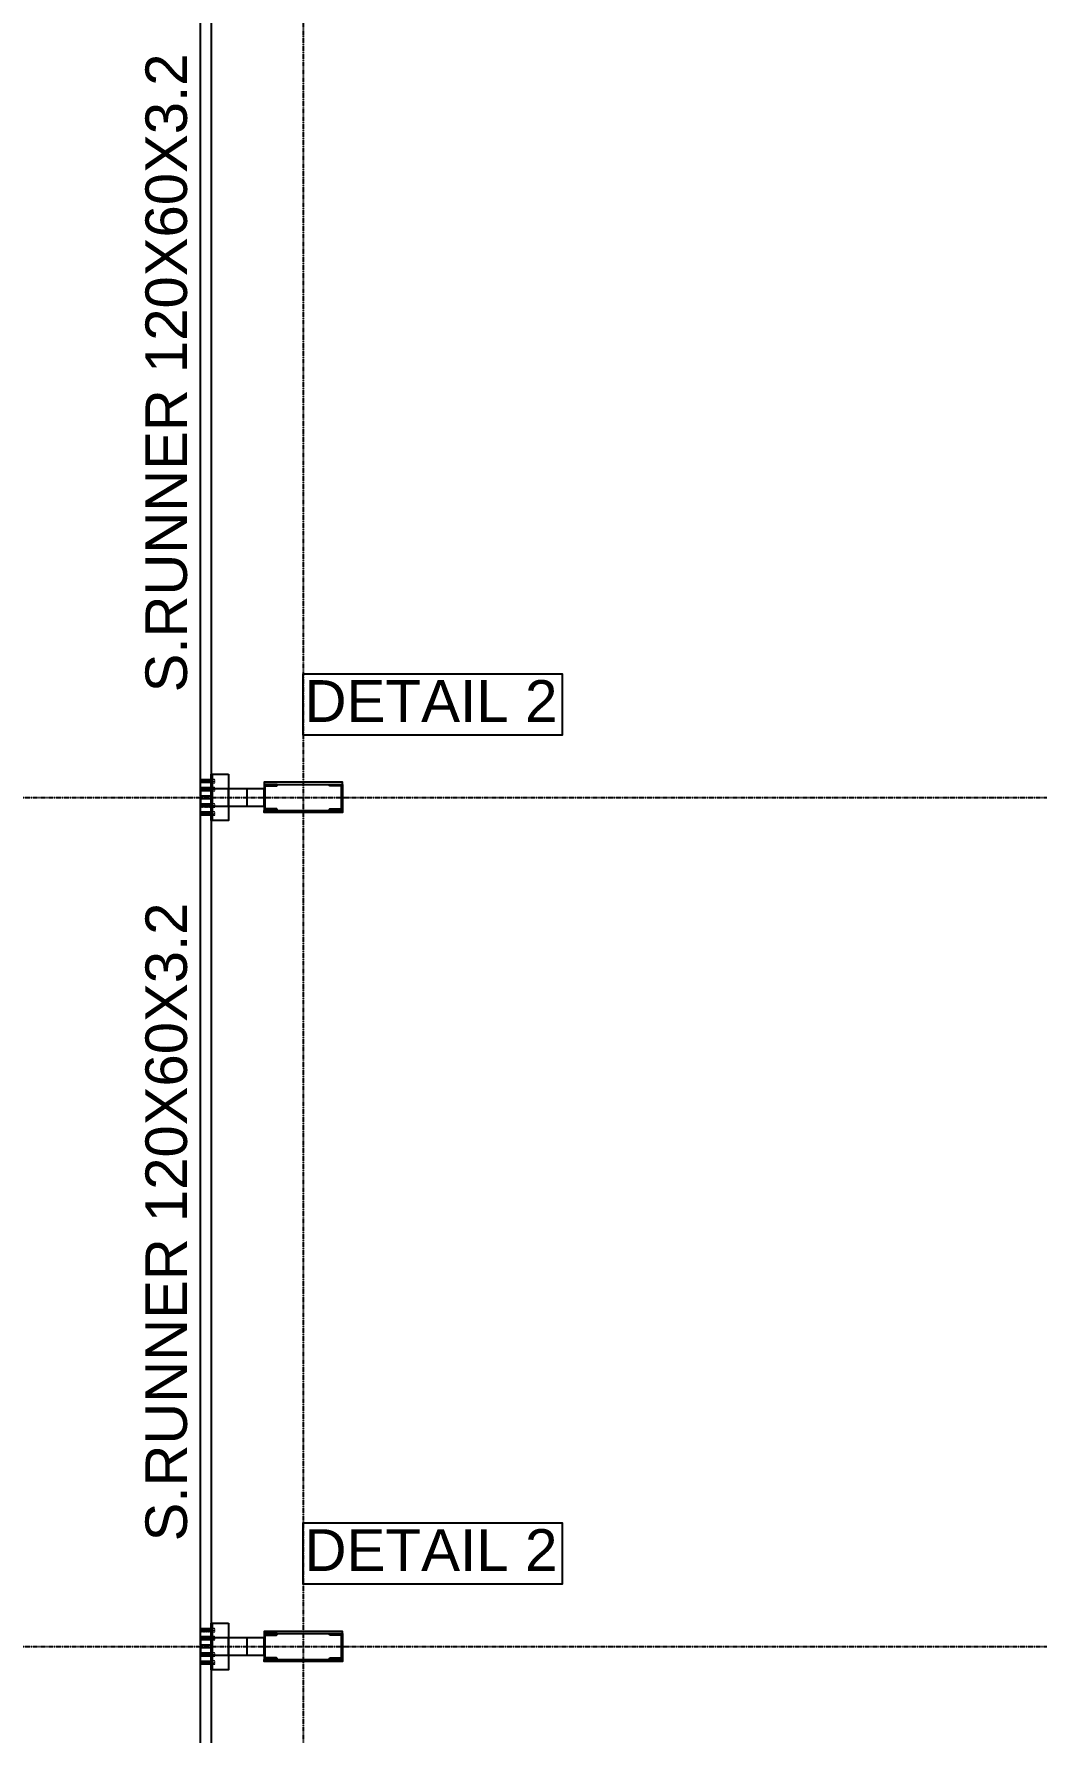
# Model space of a CAD drawing. Header units: millimetres. Extents: x 3470347 to 5996549, y -3470518 to 17149644.
# Drawn here: x 4984704 to 4990459, y 6786177 to 6795931 of the extents above; entities that cross this region are included whole.
import ezdxf
from ezdxf.enums import TextEntityAlignment as Align

# ---------------------------------------------------------------- set-up
doc = ezdxf.new("R2010")
doc.units = ezdxf.units.MM
doc.header["$MEASUREMENT"] = 0
doc.linetypes.add('CENTERX2', pattern=[4, 2.5, -0.5, 0.5, -0.5])
doc.layers.get('0').update_dxf_attribs({"linetype": 'CONTINUOUS', "lineweight": 25})
doc.layers.add('5', color=3, linetype='CONTINUOUS')
doc.layers.add('lintel', color=2, linetype='CONTINUOUS')
for name, color, linetype, lineweight in [('6 TEXT', 7, 'CONTINUOUS', 25), ('channnel', 2, 'CONTINUOUS', 15), ('rRCC 2', 40, 'CONTINUOUS', 15)]:
    doc.layers.add(name, color=color, linetype=linetype, lineweight=lineweight)
doc.styles.add('PDF Arial', font='arial.ttf')
doc.styles.add('TITLE', font='arial.ttf')

msp = doc.modelspace()

# ---------------------------------------------------------------- hatches: boundary and pattern name
at = {"layer": '6 TEXT', "linetype": 'ByBlock'}
h = msp.add_hatch(color=150, dxfattribs=at)
h.dxf.hatch_style = 1
h.paths.add_polyline_path([(4986026.08, 6791620.67), (4986026.08, 6791470.67), (4986101.08, 6791470.67), (4986101.08, 6791475.67, 0.4142136), (4986097.08, 6791479.67), (4986031.48, 6791479.67), (4986031.48, 6791611.67), (4986097.08, 6791611.67, 0.4142136), (4986101.08, 6791615.67), (4986101.08, 6791620.67)])
h = msp.add_hatch(color=150, dxfattribs=at)
h.dxf.hatch_style = 1
h.paths.add_polyline_path([(4986401.08, 6791620.67), (4986401.08, 6791615.67, 0.4142136), (4986405.08, 6791611.67), (4986470.68, 6791611.67), (4986470.68, 6791479.67), (4986405.08, 6791479.67, 0.4142136), (4986401.08, 6791475.67), (4986401.08, 6791470.67), (4986476.08, 6791470.67), (4986476.08, 6791620.67)])
h = msp.add_hatch(color=150, dxfattribs=at)
h.dxf.hatch_style = 1
h.paths.add_polyline_path([(4986026.08, 6786743.67), (4986026.08, 6786593.67), (4986101.08, 6786593.67), (4986101.08, 6786598.67, 0.4142136), (4986097.08, 6786602.67), (4986031.48, 6786602.67), (4986031.48, 6786734.67), (4986097.08, 6786734.67, 0.4142136), (4986101.08, 6786738.67), (4986101.08, 6786743.67)])
h = msp.add_hatch(color=150, dxfattribs=at)
h.dxf.hatch_style = 1
h.paths.add_polyline_path([(4986401.08, 6786743.67), (4986401.08, 6786738.67, 0.4142136), (4986405.08, 6786734.67), (4986470.68, 6786734.67), (4986470.68, 6786602.67), (4986405.08, 6786602.67, 0.4142136), (4986401.08, 6786598.67), (4986401.08, 6786593.67), (4986476.08, 6786593.67), (4986476.08, 6786743.67)])

# ---------------------------------------------------------------- linework, layer by layer
at = {"color": 8, "linetype": 'ByBlock'}
for p, q in [((4985729.08, 6791647.01), (4985661.08, 6791647.01)), ((4985729.08, 6791639.01), (4985661.08, 6791639.01)), ((4985729.08, 6791631.01), (4985661.08, 6791631.01)), ((4985729.08, 6791600.34), (4985661.08, 6791600.34)), ((4985729.08, 6791592.34), (4985661.08, 6791592.34)), ((4985729.08, 6791592.34), (4985661.08, 6791592.34)), ((4985729.08, 6791584.34), (4985661.08, 6791584.34)), ((4985729.08, 6791507.01), (4985661.08, 6791507.01)), ((4985729.08, 6791499.01), (4985661.08, 6791499.01)), ((4985729.08, 6791499.01), (4985661.08, 6791499.01)), ((4985729.08, 6791491.01), (4985661.08, 6791491.01)), ((4985729.08, 6791460.34), (4985661.08, 6791460.34)), ((4985729.08, 6791452.34), (4985661.08, 6791452.34)), ((4985729.08, 6791444.34), (4985661.08, 6791444.34)), ((4985729.08, 6786770.01), (4985661.08, 6786770.01)), ((4985729.08, 6786762.01), (4985661.08, 6786762.01)), ((4985729.08, 6786754.01), (4985661.08, 6786754.01)), ((4985729.08, 6786723.34), (4985661.08, 6786723.34)), ((4985729.08, 6786715.34), (4985661.08, 6786715.34)), ((4985729.08, 6786715.34), (4985661.08, 6786715.34)), ((4985729.08, 6786707.34), (4985661.08, 6786707.34)), ((4985729.08, 6786630.01), (4985661.08, 6786630.01)), ((4985729.08, 6786622.01), (4985661.08, 6786622.01)), ((4985729.08, 6786622.01), (4985661.08, 6786622.01)), ((4985729.08, 6786614.01), (4985661.08, 6786614.01)), ((4985729.08, 6786583.34), (4985661.08, 6786583.34)), ((4985729.08, 6786575.34), (4985661.08, 6786575.34)), ((4985729.08, 6786567.34), (4985661.08, 6786567.34))]:
    msp.add_line(p, q, dxfattribs=at)
at = {"color": 3}
for p, q in [((4985729.08, 6791412.34), (4985729.08, 6791679.01)), ((4985729.08, 6786535.34), (4985729.08, 6786802.01))]:
    msp.add_line(p, q, dxfattribs=at)
at = {"color": 2}
for p, q in [((4985721.08, 6791552.34), (4985661.08, 6791552.34)), ((4985721.08, 6791552.34), (4985661.08, 6791552.34)), ((4985721.08, 6791539.01), (4985661.08, 6791539.01)), ((4985721.08, 6791539.01), (4985661.08, 6791539.01)), ((4985721.08, 6786675.34), (4985661.08, 6786675.34)), ((4985721.08, 6786675.34), (4985661.08, 6786675.34)), ((4985721.08, 6786662.01), (4985661.08, 6786662.01)), ((4985721.08, 6786662.01), (4985661.08, 6786662.01))]:
    msp.add_line(p, q, dxfattribs=at)
at = {"color": 6, "linetype": 'ByBlock'}
for points in [[(4985721.08, 6791552.34), (4985661.08, 6791552.34), (4985661.08, 6796416.01), (4985721.08, 6796416.01)], [(4985721.08, 6786675.34), (4985661.08, 6786675.34), (4985661.08, 6791539.01), (4985721.08, 6791539.01)], [(4985721.08, 6781798.34), (4985661.08, 6781798.34), (4985661.08, 6786662.01), (4985721.08, 6786662.01)]]:
    msp.add_lwpolyline(points, close=True, dxfattribs=at)
at = {"color": 3}
for points in [[(4985821.08, 6791679.01), (4985821.08, 6791412.34), (4985721.08, 6791412.34), (4985721.08, 6791679.01)], [(4985721.08, 6791495.67), (4985821.08, 6791495.67), (4985821.08, 6791595.67), (4985721.08, 6791595.67)], [(4985926.08, 6791495.67), (4986026.08, 6791495.67), (4986026.08, 6791595.67), (4985926.08, 6791595.67)], [(4985821.08, 6786802.01), (4985821.08, 6786535.34), (4985721.08, 6786535.34), (4985721.08, 6786802.01)], [(4985721.08, 6786618.67), (4985821.08, 6786618.67), (4985821.08, 6786718.67), (4985721.08, 6786718.67)], [(4985926.08, 6786618.67), (4986026.08, 6786618.67), (4986026.08, 6786718.67), (4985926.08, 6786718.67)]]:
    msp.add_lwpolyline(points, close=True, dxfattribs=at)
at = {"layer": '6 TEXT', "color": 8, "linetype": 'CENTERX2', "ltscale": 0.5}
msp.add_line((4986251.08, 6817657.4), (4986251.08, 6774264.13), dxfattribs=at)
at = {"layer": '6 TEXT', "color": 4, "linetype": 'ByBlock'}
for points in [[(4986101.08, 6791470.67), (4986101.08, 6791475.67, 0.4142136), (4986097.08, 6791479.67), (4986031.48, 6791479.67), (4986031.48, 6791611.67), (4986097.08, 6791611.67, 0.4142136), (4986101.08, 6791615.67), (4986101.08, 6791620.67), (4986026.08, 6791620.67), (4986026.08, 6791470.67)], [(4986401.08, 6791470.67), (4986401.08, 6791475.67, -0.4142136), (4986405.08, 6791479.67), (4986470.68, 6791479.67), (4986470.68, 6791611.67), (4986405.08, 6791611.67, -0.4142136), (4986401.08, 6791615.67), (4986401.08, 6791620.67), (4986476.08, 6791620.67), (4986476.08, 6791470.67)], [(4986101.08, 6786593.67), (4986101.08, 6786598.67, 0.4142136), (4986097.08, 6786602.67), (4986031.48, 6786602.67), (4986031.48, 6786734.67), (4986097.08, 6786734.67, 0.4142136), (4986101.08, 6786738.67), (4986101.08, 6786743.67), (4986026.08, 6786743.67), (4986026.08, 6786593.67)], [(4986401.08, 6786593.67), (4986401.08, 6786598.67, -0.4142136), (4986405.08, 6786602.67), (4986470.68, 6786602.67), (4986470.68, 6786734.67), (4986405.08, 6786734.67, -0.4142136), (4986401.08, 6786738.67), (4986401.08, 6786743.67), (4986476.08, 6786743.67), (4986476.08, 6786593.67)]]:
    msp.add_lwpolyline(points, format="xyb", close=True, dxfattribs=at)
at = {"layer": '6 TEXT', "color": 8, "linetype": 'CENTERX2', "ltscale": 0.5}
for points in [[(4982503.56, 6791545.67), (5022418.94, 6791545.67)], [(4982503.56, 6786668.67), (5022418.94, 6786668.67)]]:
    msp.add_lwpolyline(points, dxfattribs=at)
at = {"layer": 'channnel', "color": 8, "linetype": 'ByBlock'}
for p, q in [((4985729.08, 6791647.01), (4985661.08, 6791647.01)), ((4985661.08, 6791647.01), (4985661.08, 6791631.01)), ((4985729.08, 6791631.01), (4985661.08, 6791631.01)), ((4985714.68, 6791631.01), (4985714.68, 6791647.01)), ((4985729.08, 6791649.67), (4985729.08, 6791628.34)), ((4985741.4, 6791649.67), (4985729.08, 6791649.67)), ((4985729.08, 6791639.01), (4985741.4, 6791639.01)), ((4985741.4, 6791628.34), (4985729.08, 6791628.34)), ((4985729.08, 6791600.34), (4985661.08, 6791600.34)), ((4985661.08, 6791600.34), (4985661.08, 6791584.34)), ((4985729.08, 6791584.34), (4985661.08, 6791584.34)), ((4985714.68, 6791584.34), (4985714.68, 6791600.34)), ((4985729.08, 6791603.01), (4985729.08, 6791581.67)), ((4985741.4, 6791603.01), (4985729.08, 6791603.01)), ((4985729.08, 6791592.34), (4985741.4, 6791592.34)), ((4985741.4, 6791581.67), (4985729.08, 6791581.67)), ((4985729.08, 6791507.01), (4985661.08, 6791507.01)), ((4985661.08, 6791491.01), (4985661.08, 6791507.01)), ((4985729.08, 6791491.01), (4985661.08, 6791491.01)), ((4985729.08, 6791460.34), (4985661.08, 6791460.34)), ((4985661.08, 6791444.34), (4985661.08, 6791460.34)), ((4985729.08, 6791444.34), (4985661.08, 6791444.34)), ((4985714.68, 6791507.01), (4985714.68, 6791491.01)), ((4985714.68, 6791460.34), (4985714.68, 6791444.34)), ((4985729.08, 6791488.34), (4985729.08, 6791509.67)), ((4985741.4, 6791509.67), (4985729.08, 6791509.67)), ((4985729.08, 6791499.01), (4985741.4, 6791499.01)), ((4985741.4, 6791488.34), (4985729.08, 6791488.34)), ((4985729.08, 6791441.67), (4985729.08, 6791463.01)), ((4985741.4, 6791463.01), (4985729.08, 6791463.01)), ((4985729.08, 6791452.34), (4985741.4, 6791452.34)), ((4985741.4, 6791441.67), (4985729.08, 6791441.67)), ((4985729.08, 6786770.01), (4985661.08, 6786770.01)), ((4985661.08, 6786770.01), (4985661.08, 6786754.01)), ((4985729.08, 6786754.01), (4985661.08, 6786754.01)), ((4985714.68, 6786754.01), (4985714.68, 6786770.01)), ((4985729.08, 6786772.67), (4985729.08, 6786751.34)), ((4985741.4, 6786772.67), (4985729.08, 6786772.67)), ((4985729.08, 6786762.01), (4985741.4, 6786762.01)), ((4985741.4, 6786751.34), (4985729.08, 6786751.34)), ((4985729.08, 6786723.34), (4985661.08, 6786723.34)), ((4985661.08, 6786723.34), (4985661.08, 6786707.34)), ((4985729.08, 6786707.34), (4985661.08, 6786707.34)), ((4985714.68, 6786707.34), (4985714.68, 6786723.34)), ((4985729.08, 6786726.01), (4985729.08, 6786704.67)), ((4985741.4, 6786726.01), (4985729.08, 6786726.01)), ((4985729.08, 6786715.34), (4985741.4, 6786715.34)), ((4985741.4, 6786704.67), (4985729.08, 6786704.67)), ((4985729.08, 6786630.01), (4985661.08, 6786630.01)), ((4985661.08, 6786614.01), (4985661.08, 6786630.01)), ((4985729.08, 6786614.01), (4985661.08, 6786614.01)), ((4985729.08, 6786583.34), (4985661.08, 6786583.34)), ((4985661.08, 6786567.34), (4985661.08, 6786583.34)), ((4985729.08, 6786567.34), (4985661.08, 6786567.34)), ((4985714.68, 6786630.01), (4985714.68, 6786614.01)), ((4985714.68, 6786583.34), (4985714.68, 6786567.34)), ((4985729.08, 6786611.34), (4985729.08, 6786632.67)), ((4985741.4, 6786632.67), (4985729.08, 6786632.67)), ((4985729.08, 6786622.01), (4985741.4, 6786622.01)), ((4985741.4, 6786611.34), (4985729.08, 6786611.34)), ((4985729.08, 6786564.67), (4985729.08, 6786586.01)), ((4985741.4, 6786586.01), (4985729.08, 6786586.01)), ((4985729.08, 6786575.34), (4985741.4, 6786575.34)), ((4985741.4, 6786564.67), (4985729.08, 6786564.67))]:
    msp.add_line(p, q, dxfattribs=at)
at = {"layer": 'channnel', "color": 8, "linetype": 'Continuous'}
for p, q in [((4985666.87, 6791631.59), (4985661.08, 6791644.02)), ((4985665.63, 6791631.01), (4985661.08, 6791640.76)), ((4985663.84, 6791631.59), (4985661.08, 6791637.51)), ((4985662.59, 6791631.01), (4985661.08, 6791634.26)), ((4985668.66, 6791631.01), (4985661.47, 6791646.43)), ((4985669.91, 6791631.59), (4985662.72, 6791647.01)), ((4985671.7, 6791631.01), (4985664.51, 6791646.43)), ((4985672.94, 6791631.59), (4985665.75, 6791647.01)), ((4985674.73, 6791631.01), (4985667.54, 6791646.43)), ((4985676.25, 6791631.01), (4985668.79, 6791647.01)), ((4985677.49, 6791631.59), (4985670.58, 6791646.43)), ((4985679.28, 6791631.01), (4985671.82, 6791647.01)), ((4985680.53, 6791631.59), (4985673.61, 6791646.43)), ((4985682.32, 6791631.01), (4985674.86, 6791647.01)), ((4985683.56, 6791631.59), (4985676.64, 6791646.43)), ((4985685.35, 6791631.01), (4985677.89, 6791647.01)), ((4985686.6, 6791631.59), (4985679.68, 6791646.43)), ((4985688.39, 6791631.01), (4985680.92, 6791647.01)), ((4985689.63, 6791631.59), (4985682.71, 6791646.43)), ((4985691.42, 6791631.01), (4985683.96, 6791647.01)), ((4985692.67, 6791631.59), (4985685.75, 6791646.43)), ((4985694.45, 6791631.01), (4985686.99, 6791647.01)), ((4985695.7, 6791631.59), (4985688.78, 6791646.43)), ((4985697.49, 6791631.01), (4985690.03, 6791647.01)), ((4985692.07, 6791631.59), (4985691.82, 6791646.43)), ((4985699.92, 6791631.01), (4985692.46, 6791647.01)), ((4985693.86, 6791631.01), (4985693.06, 6791647.01)), ((4985701.17, 6791631.59), (4985694.25, 6791646.43)), ((4985695.1, 6791631.59), (4985694.85, 6791646.43)), ((4985702.96, 6791631.01), (4985695.5, 6791647.01)), ((4985696.89, 6791631.01), (4985696.1, 6791647.01)), ((4985704.21, 6791631.59), (4985697.29, 6791646.43)), ((4985698.14, 6791631.59), (4985697.88, 6791646.43)), ((4985705.99, 6791631.01), (4985698.53, 6791647.01)), ((4985700.17, 6791646.76), (4985700.05, 6791647.01)), ((4985707.24, 6791631.59), (4985700.32, 6791646.43)), ((4985709.03, 6791631.01), (4985701.57, 6791647.01)), ((4985703.2, 6791646.76), (4985703.08, 6791647.01)), ((4985710.27, 6791631.59), (4985703.35, 6791646.43)), ((4985712.06, 6791631.01), (4985704.6, 6791647.01)), ((4985706.23, 6791646.76), (4985706.12, 6791647.01)), ((4985713.31, 6791631.59), (4985706.39, 6791646.43)), ((4985714.68, 6791631.9), (4985707.64, 6791647.01)), ((4985709.27, 6791646.76), (4985709.15, 6791647.01)), ((4985714.68, 6791635.15), (4985709.42, 6791646.43)), ((4985714.68, 6791638.41), (4985710.67, 6791647.01)), ((4985712.3, 6791646.76), (4985712.19, 6791647.01)), ((4985714.68, 6791641.66), (4985712.46, 6791646.43)), ((4985714.68, 6791644.91), (4985713.7, 6791647.01)), ((4985715.34, 6791646.76), (4985715.22, 6791647.01)), ((4985666.87, 6791584.92), (4985661.08, 6791597.35)), ((4985665.63, 6791584.34), (4985661.08, 6791594.1)), ((4985663.84, 6791584.92), (4985661.08, 6791590.84)), ((4985662.59, 6791584.34), (4985661.08, 6791587.59)), ((4985668.66, 6791584.34), (4985661.47, 6791599.76)), ((4985669.91, 6791584.92), (4985662.72, 6791600.34)), ((4985671.7, 6791584.34), (4985664.51, 6791599.76)), ((4985672.94, 6791584.92), (4985665.75, 6791600.34)), ((4985674.73, 6791584.34), (4985667.54, 6791599.76)), ((4985676.25, 6791584.34), (4985668.79, 6791600.34)), ((4985677.49, 6791584.92), (4985670.58, 6791599.76)), ((4985679.28, 6791584.34), (4985671.82, 6791600.34)), ((4985680.53, 6791584.92), (4985673.61, 6791599.76)), ((4985682.32, 6791584.34), (4985674.86, 6791600.34)), ((4985683.56, 6791584.92), (4985676.64, 6791599.76)), ((4985685.35, 6791584.34), (4985677.89, 6791600.34)), ((4985686.6, 6791584.92), (4985679.68, 6791599.76)), ((4985688.39, 6791584.34), (4985680.92, 6791600.34)), ((4985689.63, 6791584.92), (4985682.71, 6791599.76)), ((4985691.42, 6791584.34), (4985683.96, 6791600.34)), ((4985692.67, 6791584.92), (4985685.75, 6791599.76)), ((4985694.45, 6791584.34), (4985686.99, 6791600.34)), ((4985695.7, 6791584.92), (4985688.78, 6791599.76)), ((4985697.49, 6791584.34), (4985690.03, 6791600.34)), ((4985692.07, 6791584.92), (4985691.82, 6791599.76)), ((4985699.92, 6791584.34), (4985692.46, 6791600.34)), ((4985693.86, 6791584.34), (4985693.06, 6791600.34)), ((4985701.17, 6791584.92), (4985694.25, 6791599.76)), ((4985695.1, 6791584.92), (4985694.85, 6791599.76)), ((4985702.96, 6791584.34), (4985695.5, 6791600.34)), ((4985696.89, 6791584.34), (4985696.1, 6791600.34)), ((4985704.21, 6791584.92), (4985697.29, 6791599.76)), ((4985698.14, 6791584.92), (4985697.88, 6791599.76)), ((4985705.99, 6791584.34), (4985698.53, 6791600.34)), ((4985700.17, 6791600.09), (4985700.05, 6791600.34)), ((4985707.24, 6791584.92), (4985700.32, 6791599.76)), ((4985709.03, 6791584.34), (4985701.57, 6791600.34)), ((4985703.2, 6791600.09), (4985703.08, 6791600.34)), ((4985710.27, 6791584.92), (4985703.35, 6791599.76)), ((4985712.06, 6791584.34), (4985704.6, 6791600.34)), ((4985706.23, 6791600.09), (4985706.12, 6791600.34)), ((4985713.31, 6791584.92), (4985706.39, 6791599.76)), ((4985714.68, 6791585.23), (4985707.64, 6791600.34)), ((4985709.27, 6791600.09), (4985709.15, 6791600.34)), ((4985714.68, 6791588.49), (4985709.42, 6791599.76)), ((4985714.68, 6791591.74), (4985710.67, 6791600.34)), ((4985712.3, 6791600.09), (4985712.19, 6791600.34)), ((4985714.68, 6791594.99), (4985712.46, 6791599.76)), ((4985714.68, 6791598.25), (4985713.7, 6791600.34)), ((4985715.34, 6791600.09), (4985715.22, 6791600.34)), ((4985662.59, 6791507.01), (4985661.08, 6791503.76)), ((4985665.63, 6791507.01), (4985661.08, 6791497.25)), ((4985663.84, 6791506.43), (4985661.08, 6791500.5)), ((4985666.87, 6791506.43), (4985661.08, 6791494)), ((4985662.59, 6791460.34), (4985661.08, 6791457.09)), ((4985665.63, 6791460.34), (4985661.08, 6791450.58)), ((4985663.84, 6791459.76), (4985661.08, 6791453.84)), ((4985666.87, 6791459.76), (4985661.08, 6791447.33)), ((4985668.66, 6791507.01), (4985661.47, 6791491.59)), ((4985668.66, 6791460.34), (4985661.47, 6791444.92)), ((4985669.91, 6791506.43), (4985662.72, 6791491.01)), ((4985669.91, 6791459.76), (4985662.72, 6791444.34)), ((4985671.7, 6791507.01), (4985664.51, 6791491.59)), ((4985671.7, 6791460.34), (4985664.51, 6791444.92)), ((4985672.94, 6791506.43), (4985665.75, 6791491.01)), ((4985672.94, 6791459.76), (4985665.75, 6791444.34)), ((4985674.73, 6791507.01), (4985667.54, 6791491.59)), ((4985674.73, 6791460.34), (4985667.54, 6791444.92)), ((4985676.25, 6791507.01), (4985668.79, 6791491.01)), ((4985676.25, 6791460.34), (4985668.79, 6791444.34)), ((4985677.49, 6791506.43), (4985670.58, 6791491.59)), ((4985677.49, 6791459.76), (4985670.58, 6791444.92)), ((4985679.28, 6791507.01), (4985671.82, 6791491.01)), ((4985679.28, 6791460.34), (4985671.82, 6791444.34)), ((4985680.53, 6791506.43), (4985673.61, 6791491.59)), ((4985680.53, 6791459.76), (4985673.61, 6791444.92)), ((4985682.32, 6791507.01), (4985674.86, 6791491.01)), ((4985682.32, 6791460.34), (4985674.86, 6791444.34)), ((4985683.56, 6791506.43), (4985676.64, 6791491.59)), ((4985683.56, 6791459.76), (4985676.64, 6791444.92)), ((4985685.35, 6791507.01), (4985677.89, 6791491.01)), ((4985685.35, 6791460.34), (4985677.89, 6791444.34)), ((4985686.6, 6791506.43), (4985679.68, 6791491.59)), ((4985686.6, 6791459.76), (4985679.68, 6791444.92)), ((4985688.39, 6791507.01), (4985680.92, 6791491.01)), ((4985688.39, 6791460.34), (4985680.92, 6791444.34)), ((4985689.63, 6791506.43), (4985682.71, 6791491.59)), ((4985689.63, 6791459.76), (4985682.71, 6791444.92)), ((4985691.42, 6791507.01), (4985683.96, 6791491.01)), ((4985691.42, 6791460.34), (4985683.96, 6791444.34)), ((4985692.67, 6791506.43), (4985685.75, 6791491.59)), ((4985692.67, 6791459.76), (4985685.75, 6791444.92)), ((4985694.45, 6791507.01), (4985686.99, 6791491.01)), ((4985694.45, 6791460.34), (4985686.99, 6791444.34)), ((4985695.7, 6791506.43), (4985688.78, 6791491.59)), ((4985695.7, 6791459.76), (4985688.78, 6791444.92)), ((4985697.49, 6791507.01), (4985690.03, 6791491.01)), ((4985697.49, 6791460.34), (4985690.03, 6791444.34)), ((4985692.07, 6791506.43), (4985691.82, 6791491.59)), ((4985692.07, 6791459.76), (4985691.82, 6791444.92)), ((4985699.92, 6791507.01), (4985692.46, 6791491.01)), ((4985699.92, 6791460.34), (4985692.46, 6791444.34)), ((4985693.86, 6791507.01), (4985693.06, 6791491.01)), ((4985693.86, 6791460.34), (4985693.06, 6791444.34)), ((4985701.17, 6791506.43), (4985694.25, 6791491.59)), ((4985701.17, 6791459.76), (4985694.25, 6791444.92)), ((4985695.1, 6791506.43), (4985694.85, 6791491.59)), ((4985695.1, 6791459.76), (4985694.85, 6791444.92)), ((4985702.96, 6791507.01), (4985695.5, 6791491.01)), ((4985702.96, 6791460.34), (4985695.5, 6791444.34)), ((4985696.89, 6791507.01), (4985696.1, 6791491.01)), ((4985696.89, 6791460.34), (4985696.1, 6791444.34)), ((4985704.21, 6791506.43), (4985697.29, 6791491.59)), ((4985704.21, 6791459.76), (4985697.29, 6791444.92)), ((4985698.14, 6791506.43), (4985697.88, 6791491.59)), ((4985698.14, 6791459.76), (4985697.88, 6791444.92)), ((4985705.99, 6791507.01), (4985698.53, 6791491.01)), ((4985705.99, 6791460.34), (4985698.53, 6791444.34)), ((4985700.17, 6791491.26), (4985700.05, 6791491.01)), ((4985700.17, 6791444.59), (4985700.05, 6791444.34)), ((4985707.24, 6791506.43), (4985700.32, 6791491.59)), ((4985707.24, 6791459.76), (4985700.32, 6791444.92)), ((4985709.03, 6791507.01), (4985701.57, 6791491.01)), ((4985709.03, 6791460.34), (4985701.57, 6791444.34)), ((4985703.2, 6791491.26), (4985703.08, 6791491.01)), ((4985703.2, 6791444.59), (4985703.08, 6791444.34)), ((4985710.27, 6791506.43), (4985703.35, 6791491.59)), ((4985710.27, 6791459.76), (4985703.35, 6791444.92)), ((4985712.06, 6791507.01), (4985704.6, 6791491.01)), ((4985712.06, 6791460.34), (4985704.6, 6791444.34)), ((4985706.23, 6791491.26), (4985706.12, 6791491.01)), ((4985706.23, 6791444.59), (4985706.12, 6791444.34)), ((4985713.31, 6791506.43), (4985706.39, 6791491.59)), ((4985713.31, 6791459.76), (4985706.39, 6791444.92)), ((4985714.68, 6791506.11), (4985707.64, 6791491.01)), ((4985714.68, 6791459.45), (4985707.64, 6791444.34)), ((4985709.27, 6791491.26), (4985709.15, 6791491.01)), ((4985709.27, 6791444.59), (4985709.15, 6791444.34)), ((4985714.68, 6791502.86), (4985709.42, 6791491.59)), ((4985714.68, 6791456.19), (4985709.42, 6791444.92)), ((4985714.68, 6791499.61), (4985710.67, 6791491.01)), ((4985714.68, 6791452.94), (4985710.67, 6791444.34)), ((4985712.3, 6791491.26), (4985712.19, 6791491.01)), ((4985712.3, 6791444.59), (4985712.19, 6791444.34)), ((4985714.68, 6791496.35), (4985712.46, 6791491.59)), ((4985714.68, 6791449.69), (4985712.46, 6791444.92)), ((4985714.68, 6791493.1), (4985713.7, 6791491.01)), ((4985714.68, 6791446.43), (4985713.7, 6791444.34)), ((4985715.34, 6791491.26), (4985715.22, 6791491.01)), ((4985715.34, 6791444.59), (4985715.22, 6791444.34)), ((4985666.87, 6786754.59), (4985661.08, 6786767.02)), ((4985665.63, 6786754.01), (4985661.08, 6786763.76)), ((4985663.84, 6786754.59), (4985661.08, 6786760.51)), ((4985662.59, 6786754.01), (4985661.08, 6786757.26)), ((4985668.66, 6786754.01), (4985661.47, 6786769.43)), ((4985669.91, 6786754.59), (4985662.72, 6786770.01)), ((4985671.7, 6786754.01), (4985664.51, 6786769.43)), ((4985672.94, 6786754.59), (4985665.75, 6786770.01)), ((4985674.73, 6786754.01), (4985667.54, 6786769.43)), ((4985676.25, 6786754.01), (4985668.79, 6786770.01)), ((4985677.49, 6786754.59), (4985670.58, 6786769.43)), ((4985679.28, 6786754.01), (4985671.82, 6786770.01)), ((4985680.53, 6786754.59), (4985673.61, 6786769.43)), ((4985682.32, 6786754.01), (4985674.86, 6786770.01)), ((4985683.56, 6786754.59), (4985676.64, 6786769.43)), ((4985685.35, 6786754.01), (4985677.89, 6786770.01)), ((4985686.6, 6786754.59), (4985679.68, 6786769.43)), ((4985688.39, 6786754.01), (4985680.92, 6786770.01)), ((4985689.63, 6786754.59), (4985682.71, 6786769.43)), ((4985691.42, 6786754.01), (4985683.96, 6786770.01)), ((4985692.67, 6786754.59), (4985685.75, 6786769.43)), ((4985694.45, 6786754.01), (4985686.99, 6786770.01)), ((4985695.7, 6786754.59), (4985688.78, 6786769.43)), ((4985697.49, 6786754.01), (4985690.03, 6786770.01)), ((4985692.07, 6786754.59), (4985691.82, 6786769.43)), ((4985699.92, 6786754.01), (4985692.46, 6786770.01)), ((4985693.86, 6786754.01), (4985693.06, 6786770.01)), ((4985701.17, 6786754.59), (4985694.25, 6786769.43)), ((4985695.1, 6786754.59), (4985694.85, 6786769.43)), ((4985702.96, 6786754.01), (4985695.5, 6786770.01)), ((4985696.89, 6786754.01), (4985696.1, 6786770.01)), ((4985704.21, 6786754.59), (4985697.29, 6786769.43)), ((4985698.14, 6786754.59), (4985697.88, 6786769.43)), ((4985705.99, 6786754.01), (4985698.53, 6786770.01)), ((4985700.17, 6786769.76), (4985700.05, 6786770.01)), ((4985707.24, 6786754.59), (4985700.32, 6786769.43)), ((4985709.03, 6786754.01), (4985701.57, 6786770.01)), ((4985703.2, 6786769.76), (4985703.08, 6786770.01)), ((4985710.27, 6786754.59), (4985703.35, 6786769.43)), ((4985712.06, 6786754.01), (4985704.6, 6786770.01)), ((4985706.23, 6786769.76), (4985706.12, 6786770.01)), ((4985713.31, 6786754.59), (4985706.39, 6786769.43)), ((4985714.68, 6786754.9), (4985707.64, 6786770.01)), ((4985709.27, 6786769.76), (4985709.15, 6786770.01)), ((4985714.68, 6786758.15), (4985709.42, 6786769.43)), ((4985714.68, 6786761.41), (4985710.67, 6786770.01)), ((4985712.3, 6786769.76), (4985712.19, 6786770.01)), ((4985714.68, 6786764.66), (4985712.46, 6786769.43)), ((4985714.68, 6786767.91), (4985713.7, 6786770.01)), ((4985715.34, 6786769.76), (4985715.22, 6786770.01)), ((4985666.87, 6786707.92), (4985661.08, 6786720.35)), ((4985665.63, 6786707.34), (4985661.08, 6786717.1)), ((4985663.84, 6786707.92), (4985661.08, 6786713.84)), ((4985662.59, 6786707.34), (4985661.08, 6786710.59)), ((4985668.66, 6786707.34), (4985661.47, 6786722.76)), ((4985669.91, 6786707.92), (4985662.72, 6786723.34)), ((4985671.7, 6786707.34), (4985664.51, 6786722.76)), ((4985672.94, 6786707.92), (4985665.75, 6786723.34)), ((4985674.73, 6786707.34), (4985667.54, 6786722.76)), ((4985676.25, 6786707.34), (4985668.79, 6786723.34)), ((4985677.49, 6786707.92), (4985670.58, 6786722.76)), ((4985679.28, 6786707.34), (4985671.82, 6786723.34)), ((4985680.53, 6786707.92), (4985673.61, 6786722.76)), ((4985682.32, 6786707.34), (4985674.86, 6786723.34)), ((4985683.56, 6786707.92), (4985676.64, 6786722.76)), ((4985685.35, 6786707.34), (4985677.89, 6786723.34)), ((4985686.6, 6786707.92), (4985679.68, 6786722.76)), ((4985688.39, 6786707.34), (4985680.92, 6786723.34)), ((4985689.63, 6786707.92), (4985682.71, 6786722.76)), ((4985691.42, 6786707.34), (4985683.96, 6786723.34)), ((4985692.67, 6786707.92), (4985685.75, 6786722.76)), ((4985694.45, 6786707.34), (4985686.99, 6786723.34)), ((4985695.7, 6786707.92), (4985688.78, 6786722.76)), ((4985697.49, 6786707.34), (4985690.03, 6786723.34)), ((4985692.07, 6786707.92), (4985691.82, 6786722.76)), ((4985699.92, 6786707.34), (4985692.46, 6786723.34)), ((4985693.86, 6786707.34), (4985693.06, 6786723.34)), ((4985701.17, 6786707.92), (4985694.25, 6786722.76)), ((4985695.1, 6786707.92), (4985694.85, 6786722.76)), ((4985702.96, 6786707.34), (4985695.5, 6786723.34)), ((4985696.89, 6786707.34), (4985696.1, 6786723.34)), ((4985704.21, 6786707.92), (4985697.29, 6786722.76)), ((4985698.14, 6786707.92), (4985697.88, 6786722.76)), ((4985705.99, 6786707.34), (4985698.53, 6786723.34)), ((4985700.17, 6786723.09), (4985700.05, 6786723.34)), ((4985707.24, 6786707.92), (4985700.32, 6786722.76)), ((4985709.03, 6786707.34), (4985701.57, 6786723.34)), ((4985703.2, 6786723.09), (4985703.08, 6786723.34)), ((4985710.27, 6786707.92), (4985703.35, 6786722.76)), ((4985712.06, 6786707.34), (4985704.6, 6786723.34)), ((4985706.23, 6786723.09), (4985706.12, 6786723.34)), ((4985713.31, 6786707.92), (4985706.39, 6786722.76)), ((4985714.68, 6786708.23), (4985707.64, 6786723.34)), ((4985709.27, 6786723.09), (4985709.15, 6786723.34)), ((4985714.68, 6786711.49), (4985709.42, 6786722.76)), ((4985714.68, 6786714.74), (4985710.67, 6786723.34)), ((4985712.3, 6786723.09), (4985712.19, 6786723.34)), ((4985714.68, 6786717.99), (4985712.46, 6786722.76)), ((4985714.68, 6786721.25), (4985713.7, 6786723.34)), ((4985715.34, 6786723.09), (4985715.22, 6786723.34)), ((4985662.59, 6786630.01), (4985661.08, 6786626.76)), ((4985665.63, 6786630.01), (4985661.08, 6786620.25)), ((4985663.84, 6786629.43), (4985661.08, 6786623.5)), ((4985666.87, 6786629.43), (4985661.08, 6786617)), ((4985662.59, 6786583.34), (4985661.08, 6786580.09)), ((4985665.63, 6786583.34), (4985661.08, 6786573.58)), ((4985663.84, 6786582.76), (4985661.08, 6786576.84)), ((4985666.87, 6786582.76), (4985661.08, 6786570.33)), ((4985668.66, 6786630.01), (4985661.47, 6786614.59)), ((4985668.66, 6786583.34), (4985661.47, 6786567.92)), ((4985669.91, 6786629.43), (4985662.72, 6786614.01)), ((4985669.91, 6786582.76), (4985662.72, 6786567.34)), ((4985671.7, 6786630.01), (4985664.51, 6786614.59)), ((4985671.7, 6786583.34), (4985664.51, 6786567.92)), ((4985672.94, 6786629.43), (4985665.75, 6786614.01)), ((4985672.94, 6786582.76), (4985665.75, 6786567.34)), ((4985674.73, 6786630.01), (4985667.54, 6786614.59)), ((4985674.73, 6786583.34), (4985667.54, 6786567.92)), ((4985676.25, 6786630.01), (4985668.79, 6786614.01)), ((4985676.25, 6786583.34), (4985668.79, 6786567.34)), ((4985677.49, 6786629.43), (4985670.58, 6786614.59)), ((4985677.49, 6786582.76), (4985670.58, 6786567.92)), ((4985679.28, 6786630.01), (4985671.82, 6786614.01)), ((4985679.28, 6786583.34), (4985671.82, 6786567.34)), ((4985680.53, 6786629.43), (4985673.61, 6786614.59)), ((4985680.53, 6786582.76), (4985673.61, 6786567.92)), ((4985682.32, 6786630.01), (4985674.86, 6786614.01)), ((4985682.32, 6786583.34), (4985674.86, 6786567.34)), ((4985683.56, 6786629.43), (4985676.64, 6786614.59)), ((4985683.56, 6786582.76), (4985676.64, 6786567.92)), ((4985685.35, 6786630.01), (4985677.89, 6786614.01)), ((4985685.35, 6786583.34), (4985677.89, 6786567.34)), ((4985686.6, 6786629.43), (4985679.68, 6786614.59)), ((4985686.6, 6786582.76), (4985679.68, 6786567.92)), ((4985688.39, 6786630.01), (4985680.92, 6786614.01)), ((4985688.39, 6786583.34), (4985680.92, 6786567.34)), ((4985689.63, 6786629.43), (4985682.71, 6786614.59)), ((4985689.63, 6786582.76), (4985682.71, 6786567.92)), ((4985691.42, 6786630.01), (4985683.96, 6786614.01)), ((4985691.42, 6786583.34), (4985683.96, 6786567.34)), ((4985692.67, 6786629.43), (4985685.75, 6786614.59)), ((4985692.67, 6786582.76), (4985685.75, 6786567.92)), ((4985694.45, 6786630.01), (4985686.99, 6786614.01)), ((4985694.45, 6786583.34), (4985686.99, 6786567.34)), ((4985695.7, 6786629.43), (4985688.78, 6786614.59)), ((4985695.7, 6786582.76), (4985688.78, 6786567.92)), ((4985697.49, 6786630.01), (4985690.03, 6786614.01)), ((4985697.49, 6786583.34), (4985690.03, 6786567.34)), ((4985692.07, 6786629.43), (4985691.82, 6786614.59)), ((4985692.07, 6786582.76), (4985691.82, 6786567.92)), ((4985699.92, 6786630.01), (4985692.46, 6786614.01)), ((4985699.92, 6786583.34), (4985692.46, 6786567.34)), ((4985693.86, 6786630.01), (4985693.06, 6786614.01)), ((4985693.86, 6786583.34), (4985693.06, 6786567.34)), ((4985701.17, 6786629.43), (4985694.25, 6786614.59)), ((4985701.17, 6786582.76), (4985694.25, 6786567.92)), ((4985695.1, 6786629.43), (4985694.85, 6786614.59)), ((4985695.1, 6786582.76), (4985694.85, 6786567.92)), ((4985702.96, 6786630.01), (4985695.5, 6786614.01)), ((4985702.96, 6786583.34), (4985695.5, 6786567.34)), ((4985696.89, 6786630.01), (4985696.1, 6786614.01)), ((4985696.89, 6786583.34), (4985696.1, 6786567.34)), ((4985704.21, 6786629.43), (4985697.29, 6786614.59)), ((4985704.21, 6786582.76), (4985697.29, 6786567.92)), ((4985698.14, 6786629.43), (4985697.88, 6786614.59)), ((4985698.14, 6786582.76), (4985697.88, 6786567.92)), ((4985705.99, 6786630.01), (4985698.53, 6786614.01)), ((4985705.99, 6786583.34), (4985698.53, 6786567.34)), ((4985700.17, 6786614.26), (4985700.05, 6786614.01)), ((4985700.17, 6786567.59), (4985700.05, 6786567.34)), ((4985707.24, 6786629.43), (4985700.32, 6786614.59)), ((4985707.24, 6786582.76), (4985700.32, 6786567.92)), ((4985709.03, 6786630.01), (4985701.57, 6786614.01)), ((4985709.03, 6786583.34), (4985701.57, 6786567.34)), ((4985703.2, 6786614.26), (4985703.08, 6786614.01)), ((4985703.2, 6786567.59), (4985703.08, 6786567.34)), ((4985710.27, 6786629.43), (4985703.35, 6786614.59)), ((4985710.27, 6786582.76), (4985703.35, 6786567.92)), ((4985712.06, 6786630.01), (4985704.6, 6786614.01)), ((4985712.06, 6786583.34), (4985704.6, 6786567.34)), ((4985706.23, 6786614.26), (4985706.12, 6786614.01)), ((4985706.23, 6786567.59), (4985706.12, 6786567.34)), ((4985713.31, 6786629.43), (4985706.39, 6786614.59)), ((4985713.31, 6786582.76), (4985706.39, 6786567.92)), ((4985714.68, 6786629.11), (4985707.64, 6786614.01)), ((4985714.68, 6786582.45), (4985707.64, 6786567.34)), ((4985709.27, 6786614.26), (4985709.15, 6786614.01)), ((4985709.27, 6786567.59), (4985709.15, 6786567.34)), ((4985714.68, 6786625.86), (4985709.42, 6786614.59)), ((4985714.68, 6786579.19), (4985709.42, 6786567.92)), ((4985714.68, 6786622.61), (4985710.67, 6786614.01)), ((4985714.68, 6786575.94), (4985710.67, 6786567.34)), ((4985712.3, 6786614.26), (4985712.19, 6786614.01)), ((4985712.3, 6786567.59), (4985712.19, 6786567.34)), ((4985714.68, 6786619.35), (4985712.46, 6786614.59)), ((4985714.68, 6786572.69), (4985712.46, 6786567.92)), ((4985714.68, 6786616.1), (4985713.7, 6786614.01)), ((4985714.68, 6786569.43), (4985713.7, 6786567.34)), ((4985715.34, 6786614.26), (4985715.22, 6786614.01)), ((4985715.34, 6786567.59), (4985715.22, 6786567.34))]:
    msp.add_line(p, q, dxfattribs=at)
for centre, radius, start, end in [((4985662.1, 6791646.72), 0.688, 25, 205), ((4985663.22, 6791631.3), 0.688, 205, 25), ((4985665.13, 6791646.72), 0.688, 25, 205), ((4985666.25, 6791631.3), 0.687, 205, 25), ((4985668.16, 6791646.72), 0.688, 25, 205), ((4985669.29, 6791631.3), 0.688, 205, 25), ((4985671.2, 6791646.72), 0.688, 25, 205), ((4985672.32, 6791631.3), 0.688, 205, 25), ((4985674.23, 6791646.72), 0.688, 25, 205), ((4985676.87, 6791631.3), 0.688, 205, 25), ((4985677.27, 6791646.72), 0.688, 25, 205), ((4985679.91, 6791631.3), 0.688, 205, 25), ((4985680.3, 6791646.72), 0.688, 25, 205), ((4985682.94, 6791631.3), 0.687, 205, 25), ((4985683.34, 6791646.72), 0.687, 25, 205), ((4985685.97, 6791631.3), 0.688, 205, 25), ((4985686.37, 6791646.72), 0.688, 25, 205), ((4985689.01, 6791631.3), 0.688, 205, 25), ((4985689.4, 6791646.72), 0.688, 25, 205), ((4985692.04, 6791631.3), 0.687, 205, 25), ((4985692.44, 6791646.72), 0.688, 25, 205), ((4985694.24, 6791626.27), 5.75, 55.569041, 112.192993), ((4985695.71, 6791651.75), 5.75, 235.569041, 292.192993), ((4985694.48, 6791631.3), 0.688, 205, 25), ((4985694.88, 6791646.72), 0.687, 25, 205), ((4985695.08, 6791631.3), 0.688, 205, 25), ((4985695.47, 6791646.72), 0.688, 25, 205), ((4985697.51, 6791631.3), 0.687, 205, 25), ((4985697.91, 6791646.72), 0.688, 25, 205), ((4985700.55, 6791631.3), 0.687, 205, 25), ((4985700.94, 6791646.72), 0.688, 25, 205), ((4985703.58, 6791631.3), 0.687, 205, 25), ((4985703.98, 6791646.72), 0.688, 25, 205), ((4985706.62, 6791631.3), 0.687, 205, 25), ((4985707.01, 6791646.72), 0.688, 25, 205), ((4985709.65, 6791631.3), 0.687, 205, 25), ((4985710.05, 6791646.72), 0.688, 25, 205), ((4985712.69, 6791631.3), 0.687, 205, 25), ((4985713.08, 6791646.72), 0.688, 25, 205), ((4985662.1, 6791600.05), 0.688, 25, 205), ((4985663.22, 6791584.63), 0.688, 205, 25), ((4985665.13, 6791600.05), 0.688, 25, 205), ((4985666.25, 6791584.63), 0.687, 205, 25), ((4985668.16, 6791600.05), 0.688, 25, 205), ((4985669.29, 6791584.63), 0.688, 205, 25), ((4985671.2, 6791600.05), 0.688, 25, 205), ((4985672.32, 6791584.63), 0.688, 205, 25), ((4985674.23, 6791600.05), 0.688, 25, 205), ((4985676.87, 6791584.63), 0.688, 205, 25), ((4985677.27, 6791600.05), 0.688, 25, 205), ((4985679.91, 6791584.63), 0.688, 205, 25), ((4985680.3, 6791600.05), 0.688, 25, 205), ((4985682.94, 6791584.63), 0.687, 205, 25), ((4985683.34, 6791600.05), 0.687, 25, 205), ((4985685.97, 6791584.63), 0.688, 205, 25), ((4985686.37, 6791600.05), 0.688, 25, 205), ((4985689.01, 6791584.63), 0.688, 205, 25), ((4985689.4, 6791600.05), 0.688, 25, 205), ((4985692.04, 6791584.63), 0.687, 205, 25), ((4985692.44, 6791600.05), 0.688, 25, 205), ((4985694.24, 6791579.6), 5.75, 55.569041, 112.192993), ((4985695.71, 6791605.08), 5.75, 235.569041, 292.192993), ((4985694.48, 6791584.63), 0.688, 205, 25), ((4985694.88, 6791600.05), 0.687, 25, 205), ((4985695.08, 6791584.63), 0.688, 205, 25), ((4985695.47, 6791600.05), 0.688, 25, 205), ((4985697.51, 6791584.63), 0.687, 205, 25), ((4985697.91, 6791600.05), 0.688, 25, 205), ((4985700.55, 6791584.63), 0.687, 205, 25), ((4985700.94, 6791600.05), 0.688, 25, 205), ((4985703.58, 6791584.63), 0.687, 205, 25), ((4985703.98, 6791600.05), 0.688, 25, 205), ((4985706.62, 6791584.63), 0.687, 205, 25), ((4985707.01, 6791600.05), 0.688, 25, 205), ((4985709.65, 6791584.63), 0.687, 205, 25), ((4985710.05, 6791600.05), 0.688, 25, 205), ((4985712.69, 6791584.63), 0.687, 205, 25), ((4985713.08, 6791600.05), 0.688, 25, 205), ((4985662.1, 6791491.3), 0.688, 155, 335), ((4985662.1, 6791444.63), 0.688, 155, 335), ((4985663.22, 6791506.72), 0.688, 335, 155), ((4985663.22, 6791460.05), 0.688, 335, 155), ((4985665.13, 6791491.3), 0.688, 155, 335), ((4985665.13, 6791444.63), 0.688, 155, 335), ((4985666.25, 6791506.72), 0.687, 335, 155), ((4985666.25, 6791460.05), 0.687, 335, 155), ((4985668.16, 6791491.3), 0.688, 155, 335), ((4985668.16, 6791444.63), 0.688, 155, 335), ((4985669.29, 6791506.72), 0.688, 335, 155), ((4985669.29, 6791460.05), 0.688, 335, 155), ((4985671.2, 6791491.3), 0.688, 155, 335), ((4985671.2, 6791444.63), 0.688, 155, 335), ((4985672.32, 6791506.72), 0.688, 335, 155), ((4985672.32, 6791460.05), 0.688, 335, 155), ((4985674.23, 6791491.3), 0.688, 155, 335), ((4985674.23, 6791444.63), 0.688, 155, 335), ((4985676.87, 6791506.72), 0.688, 335, 155), ((4985676.87, 6791460.05), 0.688, 335, 155), ((4985677.27, 6791491.3), 0.688, 155, 335), ((4985677.27, 6791444.63), 0.688, 155, 335), ((4985679.91, 6791506.72), 0.688, 335, 155), ((4985679.91, 6791460.05), 0.688, 335, 155), ((4985680.3, 6791491.3), 0.688, 155, 335), ((4985680.3, 6791444.63), 0.688, 155, 335), ((4985682.94, 6791506.72), 0.687, 335, 155), ((4985682.94, 6791460.05), 0.687, 335, 155), ((4985683.34, 6791491.3), 0.687, 155, 335), ((4985683.34, 6791444.63), 0.687, 155, 335), ((4985685.97, 6791506.72), 0.688, 335, 155), ((4985685.97, 6791460.05), 0.688, 335, 155), ((4985686.37, 6791491.3), 0.688, 155, 335), ((4985686.37, 6791444.63), 0.688, 155, 335), ((4985689.01, 6791506.72), 0.688, 335, 155), ((4985689.01, 6791460.05), 0.688, 335, 155), ((4985689.4, 6791491.3), 0.688, 155, 335), ((4985689.4, 6791444.63), 0.688, 155, 335), ((4985692.04, 6791506.72), 0.687, 335, 155), ((4985692.04, 6791460.05), 0.687, 335, 155), ((4985692.44, 6791491.3), 0.688, 155, 335), ((4985692.44, 6791444.63), 0.688, 155, 335), ((4985694.24, 6791511.75), 5.75, 247.807007, 304.430959), ((4985694.24, 6791465.08), 5.75, 247.807007, 304.430959), ((4985695.71, 6791486.27), 5.75, 67.807007, 124.430959), ((4985695.71, 6791439.6), 5.75, 67.807007, 124.430959), ((4985694.48, 6791506.72), 0.688, 335, 155), ((4985694.48, 6791460.05), 0.688, 335, 155), ((4985694.88, 6791491.3), 0.687, 155, 335), ((4985694.88, 6791444.63), 0.687, 155, 335), ((4985695.08, 6791506.72), 0.688, 335, 155), ((4985695.08, 6791460.05), 0.688, 335, 155), ((4985695.47, 6791491.3), 0.688, 155, 335), ((4985695.47, 6791444.63), 0.688, 155, 335), ((4985697.51, 6791506.72), 0.687, 335, 155), ((4985697.51, 6791460.05), 0.687, 335, 155), ((4985697.91, 6791491.3), 0.688, 155, 335), ((4985697.91, 6791444.63), 0.688, 155, 335), ((4985700.55, 6791506.72), 0.687, 335, 155), ((4985700.55, 6791460.05), 0.687, 335, 155), ((4985700.94, 6791491.3), 0.688, 155, 335), ((4985700.94, 6791444.63), 0.688, 155, 335), ((4985703.58, 6791506.72), 0.687, 335, 155), ((4985703.58, 6791460.05), 0.687, 335, 155), ((4985703.98, 6791491.3), 0.688, 155, 335), ((4985703.98, 6791444.63), 0.688, 155, 335), ((4985706.62, 6791506.72), 0.687, 335, 155), ((4985706.62, 6791460.05), 0.687, 335, 155), ((4985707.01, 6791491.3), 0.688, 155, 335), ((4985707.01, 6791444.63), 0.688, 155, 335), ((4985709.65, 6791506.72), 0.687, 335, 155), ((4985709.65, 6791460.05), 0.687, 335, 155), ((4985710.05, 6791491.3), 0.688, 155, 335), ((4985710.05, 6791444.63), 0.688, 155, 335), ((4985712.69, 6791506.72), 0.687, 335, 155), ((4985712.69, 6791460.05), 0.687, 335, 155), ((4985713.08, 6791491.3), 0.688, 155, 335), ((4985713.08, 6791444.63), 0.688, 155, 335), ((4985662.1, 6786769.72), 0.688, 25, 205), ((4985663.22, 6786754.3), 0.688, 205, 25), ((4985665.13, 6786769.72), 0.688, 25, 205), ((4985666.25, 6786754.3), 0.687, 205, 25), ((4985668.16, 6786769.72), 0.688, 25, 205), ((4985669.29, 6786754.3), 0.688, 205, 25), ((4985671.2, 6786769.72), 0.688, 25, 205), ((4985672.32, 6786754.3), 0.688, 205, 25), ((4985674.23, 6786769.72), 0.688, 25, 205), ((4985676.87, 6786754.3), 0.688, 205, 25), ((4985677.27, 6786769.72), 0.688, 25, 205), ((4985679.91, 6786754.3), 0.688, 205, 25), ((4985680.3, 6786769.72), 0.688, 25, 205), ((4985682.94, 6786754.3), 0.687, 205, 25), ((4985683.34, 6786769.72), 0.687, 25, 205), ((4985685.97, 6786754.3), 0.688, 205, 25), ((4985686.37, 6786769.72), 0.688, 25, 205), ((4985689.01, 6786754.3), 0.688, 205, 25), ((4985689.4, 6786769.72), 0.688, 25, 205), ((4985692.04, 6786754.3), 0.687, 205, 25), ((4985692.44, 6786769.72), 0.688, 25, 205), ((4985694.24, 6786749.27), 5.75, 55.569041, 112.192993), ((4985695.71, 6786774.75), 5.75, 235.569041, 292.192993), ((4985694.48, 6786754.3), 0.688, 205, 25), ((4985694.88, 6786769.72), 0.687, 25, 205), ((4985695.08, 6786754.3), 0.688, 205, 25), ((4985695.47, 6786769.72), 0.688, 25, 205), ((4985697.51, 6786754.3), 0.687, 205, 25), ((4985697.91, 6786769.72), 0.688, 25, 205), ((4985700.55, 6786754.3), 0.687, 205, 25), ((4985700.94, 6786769.72), 0.688, 25, 205), ((4985703.58, 6786754.3), 0.687, 205, 25), ((4985703.98, 6786769.72), 0.688, 25, 205), ((4985706.62, 6786754.3), 0.687, 205, 25), ((4985707.01, 6786769.72), 0.688, 25, 205), ((4985709.65, 6786754.3), 0.687, 205, 25), ((4985710.05, 6786769.72), 0.688, 25, 205), ((4985712.69, 6786754.3), 0.687, 205, 25), ((4985713.08, 6786769.72), 0.688, 25, 205), ((4985662.1, 6786723.05), 0.688, 25, 205), ((4985663.22, 6786707.63), 0.688, 205, 25), ((4985665.13, 6786723.05), 0.688, 25, 205), ((4985666.25, 6786707.63), 0.687, 205, 25), ((4985668.16, 6786723.05), 0.688, 25, 205), ((4985669.29, 6786707.63), 0.688, 205, 25), ((4985671.2, 6786723.05), 0.688, 25, 205), ((4985672.32, 6786707.63), 0.688, 205, 25), ((4985674.23, 6786723.05), 0.688, 25, 205), ((4985676.87, 6786707.63), 0.688, 205, 25), ((4985677.27, 6786723.05), 0.688, 25, 205), ((4985679.91, 6786707.63), 0.688, 205, 25), ((4985680.3, 6786723.05), 0.688, 25, 205), ((4985682.94, 6786707.63), 0.687, 205, 25), ((4985683.34, 6786723.05), 0.687, 25, 205), ((4985685.97, 6786707.63), 0.688, 205, 25), ((4985686.37, 6786723.05), 0.688, 25, 205), ((4985689.01, 6786707.63), 0.688, 205, 25), ((4985689.4, 6786723.05), 0.688, 25, 205), ((4985692.04, 6786707.63), 0.687, 205, 25), ((4985692.44, 6786723.05), 0.688, 25, 205), ((4985694.24, 6786702.6), 5.75, 55.569041, 112.192993), ((4985695.71, 6786728.08), 5.75, 235.569041, 292.192993), ((4985694.48, 6786707.63), 0.688, 205, 25), ((4985694.88, 6786723.05), 0.687, 25, 205), ((4985695.08, 6786707.63), 0.688, 205, 25), ((4985695.47, 6786723.05), 0.688, 25, 205), ((4985697.51, 6786707.63), 0.687, 205, 25), ((4985697.91, 6786723.05), 0.688, 25, 205), ((4985700.55, 6786707.63), 0.687, 205, 25), ((4985700.94, 6786723.05), 0.688, 25, 205), ((4985703.58, 6786707.63), 0.687, 205, 25), ((4985703.98, 6786723.05), 0.688, 25, 205), ((4985706.62, 6786707.63), 0.687, 205, 25), ((4985707.01, 6786723.05), 0.688, 25, 205), ((4985709.65, 6786707.63), 0.687, 205, 25), ((4985710.05, 6786723.05), 0.688, 25, 205), ((4985712.69, 6786707.63), 0.687, 205, 25), ((4985713.08, 6786723.05), 0.688, 25, 205), ((4985662.1, 6786614.3), 0.688, 155, 335), ((4985662.1, 6786567.63), 0.688, 155, 335), ((4985663.22, 6786629.72), 0.688, 335, 155), ((4985663.22, 6786583.05), 0.688, 335, 155), ((4985665.13, 6786614.3), 0.688, 155, 335), ((4985665.13, 6786567.63), 0.688, 155, 335), ((4985666.25, 6786629.72), 0.687, 335, 155), ((4985666.25, 6786583.05), 0.687, 335, 155), ((4985668.16, 6786614.3), 0.688, 155, 335), ((4985668.16, 6786567.63), 0.688, 155, 335), ((4985669.29, 6786629.72), 0.688, 335, 155), ((4985669.29, 6786583.05), 0.688, 335, 155), ((4985671.2, 6786614.3), 0.688, 155, 335), ((4985671.2, 6786567.63), 0.688, 155, 335), ((4985672.32, 6786629.72), 0.688, 335, 155), ((4985672.32, 6786583.05), 0.688, 335, 155), ((4985674.23, 6786614.3), 0.688, 155, 335), ((4985674.23, 6786567.63), 0.688, 155, 335), ((4985676.87, 6786629.72), 0.688, 335, 155), ((4985676.87, 6786583.05), 0.688, 335, 155), ((4985677.27, 6786614.3), 0.688, 155, 335), ((4985677.27, 6786567.63), 0.688, 155, 335), ((4985679.91, 6786629.72), 0.688, 335, 155), ((4985679.91, 6786583.05), 0.688, 335, 155), ((4985680.3, 6786614.3), 0.688, 155, 335), ((4985680.3, 6786567.63), 0.688, 155, 335), ((4985682.94, 6786629.72), 0.687, 335, 155), ((4985682.94, 6786583.05), 0.687, 335, 155), ((4985683.34, 6786614.3), 0.687, 155, 335), ((4985683.34, 6786567.63), 0.687, 155, 335), ((4985685.97, 6786629.72), 0.688, 335, 155), ((4985685.97, 6786583.05), 0.688, 335, 155), ((4985686.37, 6786614.3), 0.688, 155, 335), ((4985686.37, 6786567.63), 0.688, 155, 335), ((4985689.01, 6786629.72), 0.688, 335, 155), ((4985689.01, 6786583.05), 0.688, 335, 155), ((4985689.4, 6786614.3), 0.688, 155, 335), ((4985689.4, 6786567.63), 0.688, 155, 335), ((4985692.04, 6786629.72), 0.687, 335, 155), ((4985692.04, 6786583.05), 0.687, 335, 155), ((4985692.44, 6786614.3), 0.688, 155, 335), ((4985692.44, 6786567.63), 0.688, 155, 335), ((4985694.24, 6786634.75), 5.75, 247.807007, 304.430959), ((4985694.24, 6786588.08), 5.75, 247.807007, 304.430959), ((4985695.71, 6786609.27), 5.75, 67.807007, 124.430959), ((4985695.71, 6786562.6), 5.75, 67.807007, 124.430959), ((4985694.48, 6786629.72), 0.688, 335, 155), ((4985694.48, 6786583.05), 0.688, 335, 155), ((4985694.88, 6786614.3), 0.687, 155, 335), ((4985694.88, 6786567.63), 0.687, 155, 335), ((4985695.08, 6786629.72), 0.688, 335, 155), ((4985695.08, 6786583.05), 0.688, 335, 155), ((4985695.47, 6786614.3), 0.688, 155, 335), ((4985695.47, 6786567.63), 0.688, 155, 335), ((4985697.51, 6786629.72), 0.687, 335, 155), ((4985697.51, 6786583.05), 0.687, 335, 155), ((4985697.91, 6786614.3), 0.688, 155, 335), ((4985697.91, 6786567.63), 0.688, 155, 335), ((4985700.55, 6786629.72), 0.687, 335, 155), ((4985700.55, 6786583.05), 0.687, 335, 155), ((4985700.94, 6786614.3), 0.688, 155, 335), ((4985700.94, 6786567.63), 0.688, 155, 335), ((4985703.58, 6786629.72), 0.687, 335, 155), ((4985703.58, 6786583.05), 0.687, 335, 155), ((4985703.98, 6786614.3), 0.688, 155, 335), ((4985703.98, 6786567.63), 0.688, 155, 335), ((4985706.62, 6786629.72), 0.687, 335, 155), ((4985706.62, 6786583.05), 0.687, 335, 155), ((4985707.01, 6786614.3), 0.688, 155, 335), ((4985707.01, 6786567.63), 0.688, 155, 335), ((4985709.65, 6786629.72), 0.687, 335, 155), ((4985709.65, 6786583.05), 0.687, 335, 155), ((4985710.05, 6786614.3), 0.688, 155, 335), ((4985710.05, 6786567.63), 0.688, 155, 335), ((4985712.69, 6786629.72), 0.687, 335, 155), ((4985712.69, 6786583.05), 0.687, 335, 155), ((4985713.08, 6786614.3), 0.688, 155, 335), ((4985713.08, 6786567.63), 0.688, 155, 335)]:
    msp.add_arc(centre, radius, start, end, dxfattribs=at)
at = {"layer": 'channnel', "color": 8, "linetype": 'ByBlock'}
for centre in [(4985727.86, 6791644.34), (4985727.86, 6791633.67), (4985727.86, 6791597.67), (4985727.86, 6791587.01), (4985727.86, 6791504.34), (4985727.86, 6791493.67), (4985727.86, 6791457.67), (4985727.86, 6791447.01), (4985727.86, 6786767.34), (4985727.86, 6786756.67), (4985727.86, 6786720.67), (4985727.86, 6786710.01), (4985727.86, 6786627.34), (4985727.86, 6786616.67), (4985727.86, 6786580.67), (4985727.86, 6786570.01)]:
    msp.add_arc(centre, 14.55, 338.498425, 21.501575, dxfattribs=at)
at = {"layer": 'lintel', "color": 1, "linetype": 'ByBlock'}
for points in [[(4986251.08, 6792255.65), (4987737.86, 6792255.65), (4987737.86, 6791902.96), (4986251.08, 6791902.96)], [(4986026.08, 6791620.67), (4986476.08, 6791620.67), (4986476.08, 6791632.67), (4986026.08, 6791632.67)], [(4986026.08, 6791470.67), (4986476.08, 6791470.67), (4986476.08, 6791458.67), (4986026.08, 6791458.67)], [(4986251.08, 6787378.65), (4987737.86, 6787378.65), (4987737.86, 6787025.96), (4986251.08, 6787025.96)], [(4986026.08, 6786743.67), (4986476.08, 6786743.67), (4986476.08, 6786755.67), (4986026.08, 6786755.67)], [(4986026.08, 6786593.67), (4986476.08, 6786593.67), (4986476.08, 6786581.67), (4986026.08, 6786581.67)]]:
    msp.add_lwpolyline(points, close=True, dxfattribs=at)
at = {"layer": 'lintel', "color": 5, "linetype": 'ByBlock'}
for points in [[(4985661.08, 6791595.67), (4985661.08, 6791495.67), (4986026.08, 6791495.67), (4986026.08, 6791595.67), (4985661.08, 6791595.67)], [(4985661.08, 6786718.67), (4985661.08, 6786618.67), (4986026.08, 6786618.67), (4986026.08, 6786718.67), (4985661.08, 6786718.67)]]:
    msp.add_lwpolyline(points, dxfattribs=at)

# ---------------------------------------------------------------- texts
at = {"layer": '5', "linetype": 'ByBlock', "style": 'TITLE'}
for p in [(4986983.9, 6792099.47), (4986983.9, 6787222.47)]:
    msp.add_text('DETAIL 2', height=240, dxfattribs=at).set_placement(p, align=Align.MIDDLE_CENTER)
at = {"layer": 'rRCC 2', "style": 'PDF Arial'}
for p in [(4985463.65, 6793984.17), (4985463.65, 6789107.17)]:
    msp.add_text('S.RUNNER 120X60X3.2', height=238.6884, rotation=90, dxfattribs=at).set_placement(p, align=Align.MIDDLE_CENTER)

doc.saveas('drawing.dxf')
